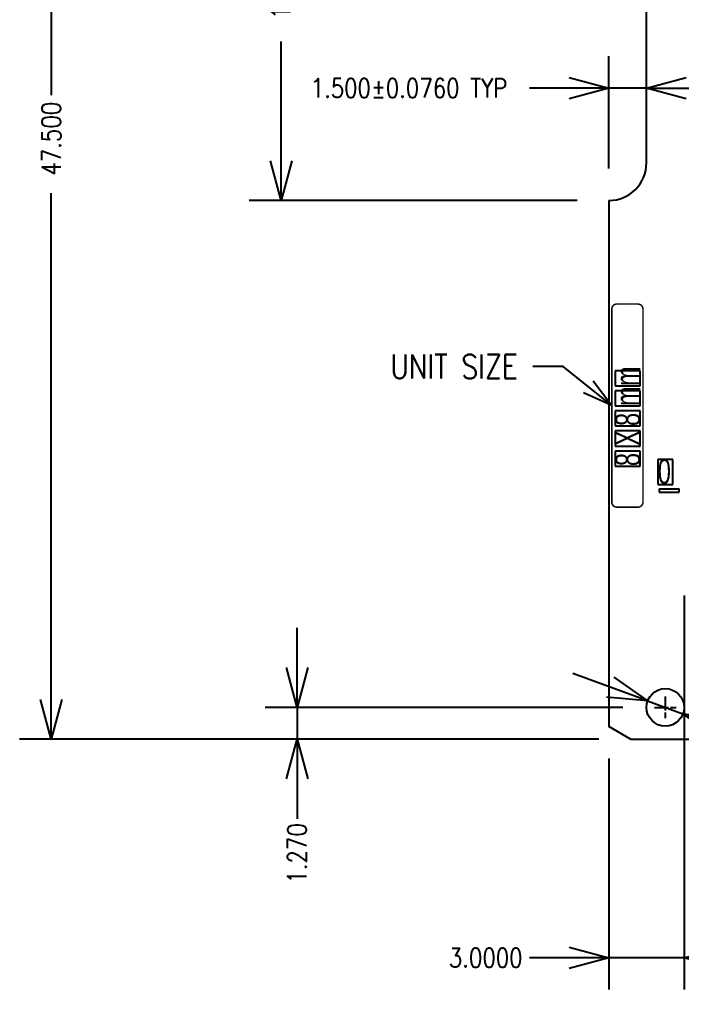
# Model space of a CAD drawing. Extents: x 0 to 864, y 0 to 559.
# Drawn here: x 90.5 to 143.4, y 220.7 to 298.2 of the extents above; entities that cross this region are included whole.
import ezdxf

# ---------------------------------------------------------------- set-up
doc = ezdxf.new("R2010")
doc.units = 0
doc.header["$LTSCALE"] = 12.7
doc.header["$MEASUREMENT"] = 0
doc.header["$PDMODE"] = 2
doc.linetypes.add('CENTER', pattern=[2, 1.25, -0.25, 0.25, -0.25])
doc.linetypes.add('PHANTOM', pattern=[2.5, 1.25, -0.25, 0.25, -0.25, 0.25, -0.25])
doc.layers.get('0').update_dxf_attribs({"linetype": 'CONTINUOUS'})
doc.layers.get('DEFPOINTS').update_dxf_attribs({"linetype": 'CONTINUOUS'})
for name, color, linetype in [('SH-01_CENTER', 2, 'CENTER'), ('SH-01_DIM', 4, 'CONTINUOUS'), ('SH-01_NOTES', 3, 'CONTINUOUS'), ('SH-01_OBJECT', 7, 'CONTINUOUS'), ('SH-01_PHANTOM', 1, 'PHANTOM')]:
    doc.layers.add(name, color=color, linetype=linetype)
doc.styles.get("Standard").update_dxf_attribs({"font": 'simplex.shx', "width": 0.82})
doc.dimstyles.get("Standard").update_dxf_attribs({"dimtxt": 0.18, "dimasz": 0.18, "dimexe": 0.18, "dimexo": 0.0625, "dimgap": 0.09, "dimtad": 0, "dimtih": 1, "dimtoh": 1, "dimdec": 4, "dimzin": 0, "dimdsep": 46, "dimtxsty": 'Standard', "dimcen": 0.09, "dimadec": 0, "dimazin": 0, "dimtfac": 1, "dimtdec": 4, "dimtofl": 0, "dimtmove": 0, "dimatfit": 3, "dimfxl": 1, "dimtolj": 1, "dimtzin": 0, "dimarcsym": 0})
doc.dimstyles.new('STANDARD$0', dxfattribs={"dimtxt": 0.18, "dimasz": 0.18, "dimexe": 0.18, "dimexo": 0.0625, "dimgap": 0.09, "dimtad": 0, "dimtih": 1, "dimtoh": 1, "dimdec": 4, "dimzin": 0, "dimdsep": 46, "dimtxsty": 'Standard', "dimcen": 0.09, "dimadec": 0, "dimazin": 0, "dimtfac": 1, "dimtdec": 4, "dimtofl": 0, "dimtmove": 0, "dimatfit": 3, "dimfxl": 1, "dimtolj": 1, "dimtzin": 0, "dimarcsym": 0})

# ---------------------------------------------------------------- blocks, each defined once
blk = doc.blocks.new('_Open30')
at = {"color": 0, "lineweight": -2}
for p, q in [((-1, 0.268), (0, 0)), ((0, 0), (-1, -0.268)), ((0, 0), (-1, 0))]:
    blk.add_line(p, q, dxfattribs=at)
blk = doc.blocks.new('*D75')
at = {"layer": 'DEFPOINTS', "color": 0, "ltscale": 0.05, "transparency": 16777216}
for p in [(139.749, 335.717), (93.06, 240.717), (139.313, 240.717)]:
    blk.add_point(p, dxfattribs=at)
at = {"layer": 'SH-01_DIM', "ltscale": 0.05, "transparency": 16777216}
for p, q in [((137.209, 335.717), (90.52, 335.717)), ((93.06, 332.542), (93.06, 292.131)), ((93.06, 243.892), (93.06, 284.304)), ((136.773, 240.717), (90.52, 240.717))]:
    blk.add_line(p, q, dxfattribs=at)
at = {"layer": 'SH-01_DIM', "ltscale": 0.05, "transparency": 16777216, "xscale": 3.175000000000011, "yscale": 3.175000000000011, "zscale": 3.175000000000011}
for p, rotation in [((93.06, 335.717), 90), ((93.06, 240.717), 270)]:
    blk.add_blockref('_Open30', p, dxfattribs=dict(at, rotation=rotation))
at = {"layer": 'SH-01_DIM', "ltscale": 0.05, "transparency": 16777216, "insert": (93.06, 288.217), "char_height": 1.524, "attachment_point": 5, "rotation": 90}
blk.add_mtext('\\A1; 47.500', dxfattribs=at)
blk = doc.blocks.new('*D76')
at = {"layer": 'DEFPOINTS', "color": 0, "ltscale": 0.05, "transparency": 16777216}
for p in [(140.672, 243.771), (143.49, 242.743)]:
    blk.add_point(p, dxfattribs=at)
at = {"layer": 'SH-01_DIM', "ltscale": 0.05, "transparency": 16777216}
for p, q in [((137.689, 244.859), (134.706, 245.947)), ((140.672, 243.771), (143.49, 242.743)), ((151.389, 239.862), (146.473, 241.656))]:
    blk.add_line(p, q, dxfattribs=at)
at = {"layer": 'SH-01_DIM', "ltscale": 0.05, "transparency": 16777216, "xscale": 3.175000000000011, "yscale": 3.175000000000011, "zscale": 3.175000000000011}
for p, rotation in [((140.672, 243.771), 339.9612325222179), ((143.49, 242.743), 159.9612325222179)]:
    blk.add_blockref('_Open30', p, dxfattribs=dict(at, rotation=rotation))
at = {"layer": 'SH-01_DIM', "ltscale": 0.05, "transparency": 16777216, "insert": (160.799, 236.43), "char_height": 1.524, "attachment_point": 5, "rotation": 339.96123}
blk.add_mtext('\\A1;10X 1.5000±0.0250', dxfattribs=at)
blk = doc.blocks.new('*D77')
at = {"layer": 'DEFPOINTS', "color": 0, "ltscale": 0.05, "transparency": 16777216}
for p in [(141.221, 243.257), (112.681, 240.717), (139.313, 240.717)]:
    blk.add_point(p, dxfattribs=at)
at = {"layer": 'SH-01_DIM', "ltscale": 0.05, "transparency": 16777216}
for p, q in [((112.681, 246.432), (112.681, 249.607)), ((138.681, 243.257), (110.141, 243.257)), ((112.681, 243.257), (112.681, 240.717)), ((136.773, 240.717), (110.141, 240.717)), ((112.681, 237.542), (112.681, 234.367))]:
    blk.add_line(p, q, dxfattribs=at)
at = {"layer": 'SH-01_DIM', "ltscale": 0.05, "transparency": 16777216, "xscale": 3.175000000000011, "yscale": 3.175000000000011, "zscale": 3.175000000000011}
for p, rotation in [((112.681, 243.257), 270), ((112.681, 240.717), 90)]:
    blk.add_blockref('_Open30', p, dxfattribs=dict(at, rotation=rotation))
at = {"layer": 'SH-01_DIM', "ltscale": 0.05, "transparency": 16777216, "insert": (112.681, 231.168), "char_height": 1.524, "attachment_point": 5, "rotation": 90}
blk.add_mtext('\\A1; 1.270', dxfattribs=at)
blk = doc.blocks.new('*D79')
at = {"layer": 'DEFPOINTS', "color": 0, "ltscale": 0.05, "transparency": 16777216}
for p in [(140.581, 292.688), (140.581, 288.171), (137.581, 283.717)]:
    blk.add_point(p, dxfattribs=at)
at = {"layer": 'SH-01_DIM', "ltscale": 0.05, "transparency": 16777216}
for p, q in [((137.581, 286.257), (137.581, 295.228)), ((140.581, 290.711), (140.581, 295.228)), ((134.406, 292.688), (131.231, 292.688)), ((140.581, 292.688), (137.581, 292.688)), ((143.756, 292.688), (146.931, 292.688))]:
    blk.add_line(p, q, dxfattribs=at)
at = {"layer": 'SH-01_DIM', "ltscale": 0.05, "transparency": 16777216, "xscale": 3.175000000000011, "yscale": 3.175000000000011, "zscale": 3.175000000000011}
blk.add_blockref('_Open30', (137.581, 292.688), dxfattribs=at)
at = {"layer": 'SH-01_DIM', "ltscale": 0.05, "transparency": 16777216, "xscale": 3.175000000000011, "yscale": 3.175000000000011, "zscale": 3.175000000000011, "rotation": 180}
blk.add_blockref('_Open30', (140.581, 292.688), dxfattribs=at)
at = {"layer": 'SH-01_DIM', "ltscale": 0.05, "transparency": 16777216, "insert": (121.185, 292.688), "char_height": 1.524, "attachment_point": 5}
blk.add_mtext('\\A1; 1.500±0.0760 TYP', dxfattribs=at)
blk = doc.blocks.new('*D80')
at = {"layer": 'DEFPOINTS', "color": 0, "ltscale": 0.05, "transparency": 16777216}
for p in [(137.581, 317.717), (111.41, 283.717), (137.581, 283.717)]:
    blk.add_point(p, dxfattribs=at)
at = {"layer": 'SH-01_DIM', "ltscale": 0.05, "transparency": 16777216}
for p, q in [((135.041, 317.717), (108.87, 317.717)), ((111.41, 314.542), (111.41, 305.02)), ((111.41, 286.892), (111.41, 296.415)), ((135.041, 283.717), (108.87, 283.717))]:
    blk.add_line(p, q, dxfattribs=at)
at = {"layer": 'SH-01_DIM', "ltscale": 0.05, "transparency": 16777216, "xscale": 3.175000000000011, "yscale": 3.175000000000011, "zscale": 3.175000000000011}
for p, rotation in [((111.41, 317.717), 90), ((111.41, 283.717), 270)]:
    blk.add_blockref('_Open30', p, dxfattribs=dict(at, rotation=rotation))
at = {"layer": 'SH-01_DIM', "ltscale": 0.05, "transparency": 16777216, "insert": (111.41, 300.717), "char_height": 1.524, "attachment_point": 5, "rotation": 90}
blk.add_mtext('\\A1; 17.000', dxfattribs=at)
blk = doc.blocks.new('*D82')
at = {"layer": 'DEFPOINTS', "color": 0, "ltscale": 0.05, "transparency": 16777216}
for p in [(143.581, 254.717), (137.581, 241.717), (137.581, 223.269)]:
    blk.add_point(p, dxfattribs=at)
at = {"layer": 'SH-01_DIM', "ltscale": 0.05, "transparency": 16777216}
for p, q in [((143.581, 252.177), (143.581, 220.729)), ((137.581, 239.177), (137.581, 220.729)), ((134.406, 223.269), (131.231, 223.269)), ((143.581, 223.269), (137.581, 223.269)), ((146.756, 223.269), (149.931, 223.269))]:
    blk.add_line(p, q, dxfattribs=at)
at = {"layer": 'SH-01_DIM', "ltscale": 0.05, "transparency": 16777216, "xscale": 3.175000000000011, "yscale": 3.175000000000011, "zscale": 3.175000000000011}
blk.add_blockref('_Open30', (137.581, 223.269), dxfattribs=at)
at = {"layer": 'SH-01_DIM', "ltscale": 0.05, "transparency": 16777216, "xscale": 3.175000000000011, "yscale": 3.175000000000011, "zscale": 3.175000000000011, "rotation": 180}
blk.add_blockref('_Open30', (143.581, 223.269), dxfattribs=at)
at = {"layer": 'SH-01_DIM', "ltscale": 0.05, "transparency": 16777216, "insert": (127.317, 223.269), "char_height": 1.524, "attachment_point": 5}
blk.add_mtext('\\A1; 3.0000', dxfattribs=at)

msp = doc.modelspace()

# ---------------------------------------------------------------- linework, layer by layer
at = {"layer": 'SH-01_CENTER', "ltscale": 0.05}
for p, q in [((142.08073, 244.11745), (142.08073, 242.39745)), ((141.22073, 243.25745), (142.94073, 243.25745))]:
    msp.add_line(p, q, dxfattribs=at)
at = {"layer": 'SH-01_NOTES', "linetype": 'PHANTOM', "ltscale": 0.2, "const_width": 0.12}
msp.add_lwpolyline([(138.20808, 275.44997), (139.89837, 275.44997, -0.41421356), (140.29837, 275.04997), (140.29837, 259.63867, -0.41421356), (139.89837, 259.23867), (138.20808, 259.23867, -0.41421356), (137.80808, 259.63867), (137.80808, 275.04997, -0.41421356)], format="xyb", close=True, dxfattribs=at)
at = {"layer": 'SH-01_OBJECT'}
for p, q in [((140.58073, 286.71745), (140.58073, 314.71745)), ((137.58073, 283.71745), (137.58073, 241.71745)), ((139.31278, 240.71745), (137.58073, 241.71745)), ((139.31278, 240.71745), (735.84868, 240.71745))]:
    msp.add_line(p, q, dxfattribs=at)
at = {"layer": 'SH-01_OBJECT', "ltscale": 0.05}
for p, q in [((141.58073, 260.69245), (143.18073, 260.69245)), ((141.58073, 260.69245), (141.58073, 260.44245)), ((141.58073, 260.44245), (143.18073, 260.44245)), ((143.18073, 260.44245), (143.18073, 260.69245))]:
    msp.add_line(p, q, dxfattribs=at)
at = {"layer": 'SH-01_OBJECT'}
msp.add_circle((142.08073, 243.25745), 1.5, dxfattribs=at)
msp.add_arc((137.58073, 286.71745), 3, 270, 0, dxfattribs=at)
at = {"layer": 'SH-01_PHANTOM'}
for points in [[(140.08073, 268.91745), (140.08073, 270.11745), (138.08073, 270.11745), (138.08073, 268.91745)], [(140.08073, 267.31745), (140.08073, 268.51745), (138.08073, 268.51745), (138.08073, 267.31745)], [(140.08073, 265.71745), (140.08073, 266.91745), (138.08073, 266.91745), (138.08073, 265.71745)], [(140.08073, 264.11745), (140.08073, 265.31745), (138.08073, 265.31745), (138.08073, 264.11745)], [(140.08073, 262.51745), (140.08073, 263.71745), (138.08073, 263.71745), (138.08073, 262.51745)], [(141.48073, 261.0418), (142.68073, 261.0418), (142.68073, 263.0418), (141.48073, 263.0418)]]:
    msp.add_lwpolyline(points, close=True, dxfattribs=at)

# ---------------------------------------------------------------- texts
at = {"layer": 'SH-01_NOTES', "insert": (130.31731, 269.50034), "char_height": 1.92, "attachment_point": 9}
msp.add_mtext('UNIT SIZE', dxfattribs=at)
at = {"layer": 'SH-01_OBJECT', "char_height": 2, "width": 1.2, "attachment_point": 1, "rotation": 90}
for s, insert in [('\\pt1.52538;{\\fSwis721 BdCnOul BT|b0|i0|c0|p82;m}', (138.08073, 268.91745)), ('{\\fSwis721 BdCnOul BT|b0|i0|c0|p82;m}', (138.08073, 267.31745)), ('{\\fSwis721 BdCnOul BT|b0|i0|c0|p82;8}', (138.08073, 265.71745)), ('{\\fSwis721 BdCnOul BT|b0|i0|c0|p82;X}', (138.08073, 264.11745)), ('{\\fSwis721 BdCnOul BT|b0|i0|c0|p82;8}', (138.08073, 262.51745))]:
    msp.add_mtext(s, dxfattribs=dict(at, insert=insert))
at = {"layer": 'SH-01_OBJECT', "insert": (141.48073, 263.09245), "char_height": 2, "width": 1.2, "attachment_point": 1}
msp.add_mtext('{\\fSwis721 BdCnOul BT|b0|i0|c0|p82;0}', dxfattribs=at)

# ---------------------------------------------------------------- dimensions: what is measured, and where the dimension line sits
at = {"layer": 'SH-01_DIM', "ltscale": 0.05}
for base, p1, picture, middle in [((93.05998, 240.71745), (139.74947, 335.71745), '*D75', (93.05998, 288.21745)), ((112.68062, 240.71745), (141.22073, 243.25745), '*D77', (112.68062, 231.16777))]:
    dim = msp.add_linear_dim(base=base, p1=p1, p2=(139.31278, 240.71745), angle=90, dimstyle='STANDARD$0', override={"dimscale": 25.4, "dimtxt": 0.06, "dimasz": 0.125, "dimexe": 0.1, "dimexo": 0.1, "dimgap": 0.01, "dimtih": 0, "dimtoh": 0, "dimdec": 3, "dimlfac": 0.5, "dimzin": 1, "dimpost": ' <>\\X', "dimblk": 'Open30', "dimcen": -0.09, "dimclrd": 256, "dimclre": 256, "dimclrt": 256, "dimazin": 1, "dimtp": 0.03, "dimtm": 0.03, "dimtofl": 1, "dimldrblk": 'Open30', "dimlwd": 65535, "dimlwe": 65535}, dxfattribs=at)
    dim.commit()
    dim.dimension.update_dxf_attribs({"geometry": picture, "text_midpoint": middle})
dim = msp.add_linear_dim(base=(111.41026, 283.71745), p1=(137.58073, 317.71745), p2=(137.58073, 283.71745), angle=90, dimstyle='Standard', override={"dimscale": 25.4, "dimtxt": 0.06, "dimasz": 0.125, "dimexe": 0.1, "dimexo": 0.1, "dimgap": 0.03, "dimtih": 0, "dimtoh": 0, "dimdec": 3, "dimlfac": 0.5, "dimzin": 1, "dimpost": ' <>\\X', "dimblk": 'Open30', "dimcen": -0.09, "dimclrd": 256, "dimclre": 256, "dimclrt": 256, "dimazin": 1, "dimtp": 0.03, "dimtm": 0.03, "dimtofl": 1, "dimldrblk": 'Open30', "dimlwd": 65535, "dimlwe": 65535}, dxfattribs=at)
dim.commit()
dim.dimension.update_dxf_attribs({"geometry": '*D80', "text_midpoint": (111.41026, 300.71745), "dimtype": 160})
dim = msp.add_linear_dim(base=(140.58073, 292.68766), p1=(137.58073, 283.71745), p2=(140.58073, 288.17068), text='<> TYP', dimstyle='STANDARD$0', override={"dimscale": 25.4, "dimtxt": 0.06, "dimasz": 0.125, "dimexe": 0.1, "dimexo": 0.1, "dimgap": 0.03, "dimtih": 0, "dimtoh": 0, "dimdec": 3, "dimlfac": 0.5, "dimzin": 1, "dimpost": ' <>\\X', "dimblk": 'Open30', "dimcen": -0.09, "dimclrd": 256, "dimclre": 256, "dimclrt": 256, "dimazin": 1, "dimtol": 1, "dimtp": 0.076, "dimtm": 0.076, "dimtofl": 1, "dimldrblk": 'Open30', "dimlwd": 65535, "dimlwe": 65535}, dxfattribs=at)
dim.commit()
dim.dimension.update_dxf_attribs({"geometry": '*D79', "text_midpoint": (121.18539, 292.68766), "dimtype": 160})
dim = msp.add_linear_dim(base=(137.58073, 223.26884), p1=(143.58073, 254.71745), p2=(137.58073, 241.71745), dimstyle='STANDARD$0', override={"dimscale": 25.4, "dimtxt": 0.06, "dimasz": 0.125, "dimexe": 0.1, "dimexo": 0.1, "dimgap": 0.01, "dimtih": 0, "dimtoh": 0, "dimlfac": 0.5, "dimzin": 1, "dimpost": ' <>\\X', "dimblk": 'Open30', "dimcen": -0.09, "dimclrd": 256, "dimclre": 256, "dimclrt": 256, "dimazin": 1, "dimtp": 0.03, "dimtm": 0.03, "dimtofl": 1, "dimldrblk": 'Open30', "dimlwd": 65535, "dimlwe": 65535}, dxfattribs=at)
dim.commit()
dim.dimension.update_dxf_attribs({"geometry": '*D82', "text_midpoint": (127.31695, 223.26884)})
dim = msp.add_diameter_dim_2p(p1=(140.67154, 243.77143), p2=(143.48992, 242.74346), text='10X<>', dimstyle='Standard', override={"dimscale": 25.4, "dimtxt": 0.06, "dimasz": 0.125, "dimexe": 0.1, "dimexo": 0.1, "dimgap": 0.03, "dimtih": 0, "dimtoh": 0, "dimlfac": 0.5, "dimzin": 1, "dimpost": ' <>\\X', "dimblk": 'Open30', "dimcen": -0.09, "dimclrd": 256, "dimclre": 256, "dimclrt": 256, "dimazin": 1, "dimtol": 1, "dimtp": 0.025, "dimtm": 0.025, "dimtofl": 1, "dimldrblk": 'Open30', "dimlwd": 65535, "dimlwe": 65535}, dxfattribs=at)
dim.commit()
dim.dimension.update_dxf_attribs({"geometry": '*D76', "text_midpoint": (160.79871, 236.43031), "dimtype": 163})

# ---------------------------------------------------------------- leaders
at = {"layer": 'SH-01_NOTES', "annotation_type": 0, "has_hookline": 1, "hookline_direction": 1, "text_width": 11.24571}
msp.add_leader([(137.80808, 267.34432), (133.91731, 270.46034), (131.51731, 270.46034)], dimstyle='Standard', override={"dimscale": 30, "dimtxt": 0.08, "dimasz": 0.08, "dimexe": 0.04, "dimexo": 0.04, "dimgap": 0.04, "dimtad": 0, "dimtih": 0, "dimtoh": 0, "dimlfac": 0.05, "dimzin": 1, "dimpost": '\\X', "dimcen": -0.04, "dimtofl": 1, "dimatfit": 2, "dimldrblk": 'Open30'}, dxfattribs=at)

doc.saveas('drawing.dxf')
